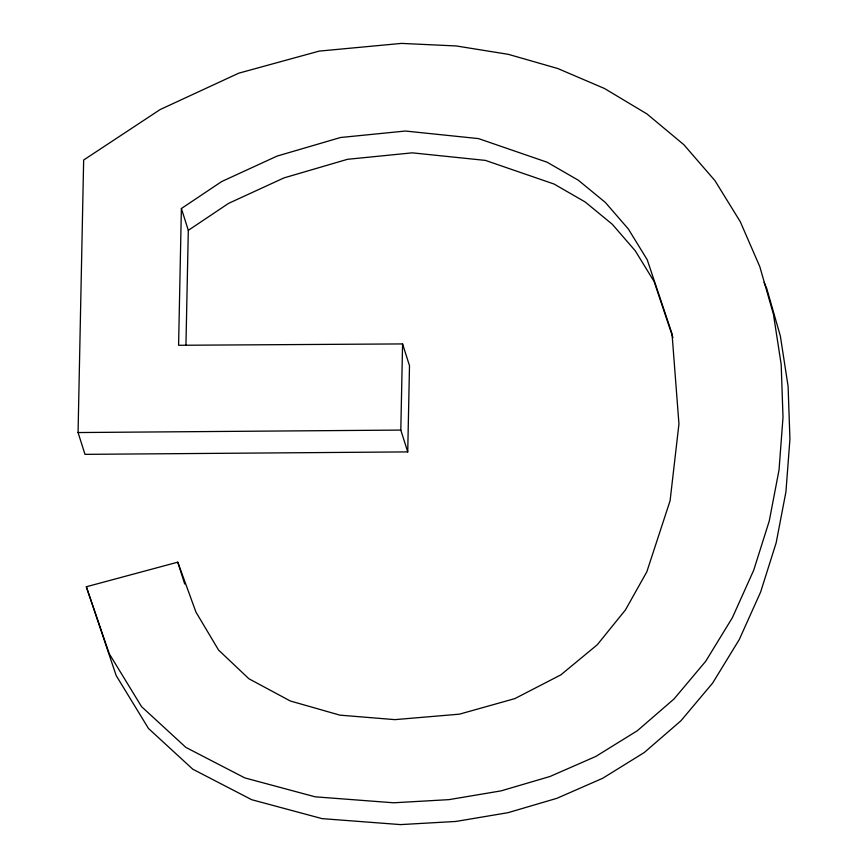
<?xml version="1.0" encoding="UTF-8"?>
<svg xmlns="http://www.w3.org/2000/svg" width="868" height="868" viewBox="0 0 868 868"><rect width="100%" height="100%" fill="white"/><g stroke="black" fill="none" stroke-linecap="round" stroke-linejoin="round"><path stroke-width="1.3" d="M78.066 432.546L83.653 160.027L160.168 109.542L238.733 73.183L319.207 51.103L401.472 43.4L456.264 45.961L508.355 54.337L557.777 68.518L604.508 88.503L647.029 113.99L683.832 144.685L714.906 180.577L740.263 221.666L759.804 266.66L773.442 314.249L781.178 364.451L783.012 417.248L779.03 469.979L769.265 520.952L753.717 570.189L732.397 617.658L705.695 661.297L674.024 698.968L637.372 730.704L595.741 756.484L550.019 776.48L501.107 790.867L448.995 799.634L393.692 802.791L315.149 796.824L244.798 777.902L185.861 747.391L141.56 706.65L109.249 653.745L86.333 586.768L177.777 562.171L195.973 612.146L218.584 650.078L248.91 678.765L290.292 700.986L339.887 715.145L394.875 719.637L459.422 714.169L514.822 698.621L560.847 674.87L597.249 644.783L625.448 609.922L646.812 571.849L670.096 500.706L678.95 423.899L672.027 333.779L647.246 259.792L628.334 228.978L605.354 202.45L578.283 180.197L547.133 162.229L478.507 138.598L405.389 131.035L340.56 137.502L277.044 156.099L221.698 181.542L181.39 208.526L178.591 345.28L402.578 343.923L409.501 365.732L407.732 451.902L84.988 454.355L78.066 432.546L400.81 430.083L407.732 451.902M185.947 345.431L188.313 230.335L181.39 208.526M400.81 430.083L402.578 343.923M188.313 230.335L228.62 203.351L283.966 177.907L347.482 159.311L412.311 152.844L485.429 160.406L554.055 184.038L585.206 202.005L612.276 224.259L635.257 250.787L654.157 281.601L672.96 337.728M764.079 282.382L766.715 288.469L780.354 336.057L788.09 386.26L789.934 439.056L785.941 491.787L776.176 542.76L760.639 591.998L739.319 639.466L712.617 683.105L680.935 720.776L644.284 752.513L602.663 778.292L556.941 798.3L508.03 812.676L455.917 821.443L400.604 824.6L322.071 818.632L251.72 799.71L192.783 769.2L148.471 728.458L116.171 675.554L86.333 586.768M177.777 562.171L184.7 583.98"/></g></svg>
